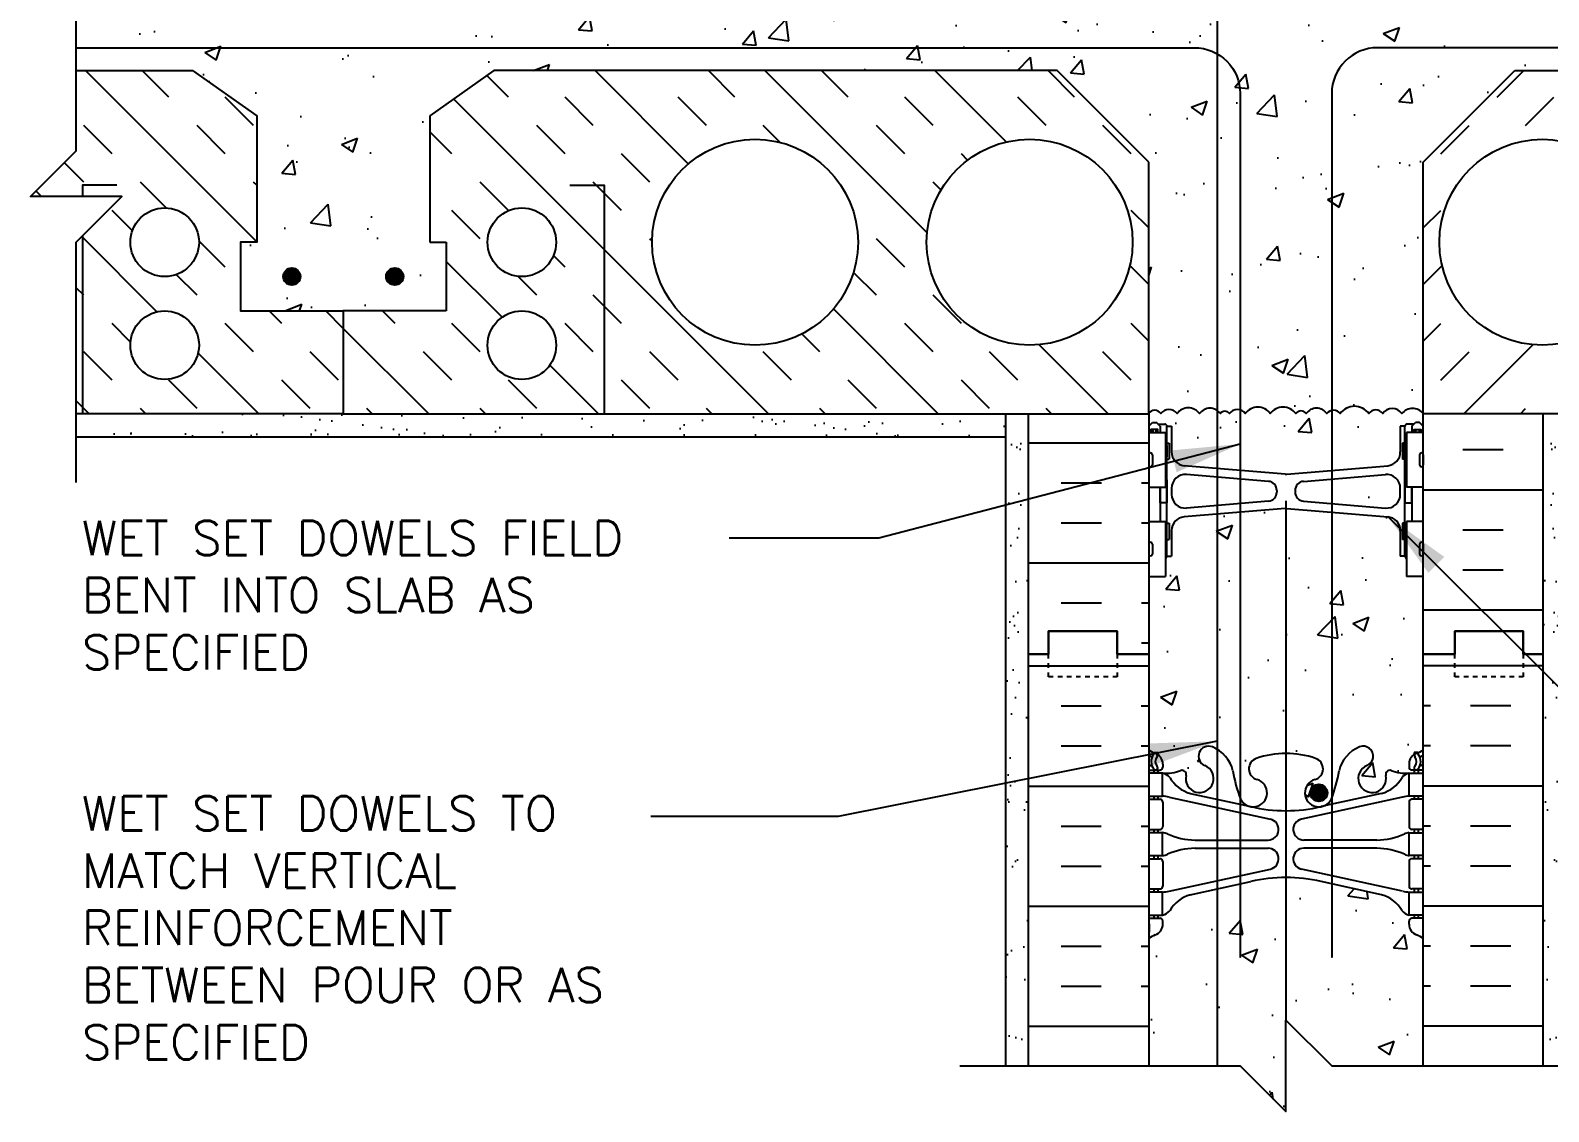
# Model space of a CAD drawing. Header units: inches. Extents: x 170.7 to 225.6, y 15.3 to 76.1.
# Drawn here: x 170.7 to 203.89, y 38.08 to 61.71 of the extents above; entities that cross this region are included whole.
import ezdxf

# ---------------------------------------------------------------- set-up
doc = ezdxf.new("R2010")
doc.units = ezdxf.units.IN
doc.header["$MEASUREMENT"] = 0
doc.linetypes.add('DASHED2', pattern=[0.375, 0.25, -0.125])
for name, color, linetype in [('HATCH', 12, 'Continuous'), ('line25', 2, 'Continuous'), ('LINE3', 3, 'Continuous'), ('LINE50', 5, 'Continuous'), ('LINE9', 9, 'Continuous'), ('TEXT', 4, 'Continuous'), ('Web_Edge', 9, 'Continuous')]:
    doc.layers.add(name, color=color, linetype=linetype)
doc.styles.add('DIM', font='romans.shx', dxfattribs={"width": 0.7})
doc.styles.add('ROMANS', font='romans.shx', dxfattribs={"height": 0.75})
doc.styles.get("Standard").update_dxf_attribs({"font": 'romans.shx', "height": 0.75})
doc.linetypes.add('STEEL', pattern='A,0.5,-0.2,["X",Standard,S=0.1,R=0,X=-0.1,Y=-0.05],-0.1', length=0.8)
doc.dimstyles.new('ext_8', dxfattribs={"dimscale": 8, "dimtxt": 0.09375, "dimasz": 0.09375, "dimexe": 0.09375, "dimexo": 0.0625, "dimgap": 0.0625, "dimtad": 1, "dimdec": 1, "dimzin": 3, "dimdsep": 46, "dimlunit": 4, "dimtxsty": 'DIM', "dimcen": 0.09, "dimdle": 0.09375, "dimclrt": 4, "dimadec": 0, "dimazin": 0, "dimtfac": 1, "dimtdec": 1, "dimtmove": 2, "dimatfit": 3, "dimfxl": 1, "dimfrac": 2, "dimtolj": 1, "dimtzin": 0, "dimarcsym": 0})

msp = doc.modelspace()

# ---------------------------------------------------------------- hatches: boundary and pattern name
at = {"layer": 'HATCH'}
h = msp.add_hatch(dxfattribs=at)
h.set_pattern_fill('AR-CONC', color=256, scale=0.5)
h.paths.add_polyline_path([(201.146, 75.083), (199.146, 75.083), (198.146, 76.083), (198.146, 74.083), (197.146, 75.083), (195.146, 75.083), (195.146, 72.302, 0.082415), (195.29, 72.223, -0.317837), (195.456, 71.987), (195.456, 71.919, -0.414214), (195.394, 71.857), (195.346, 71.857), (195.346, 71.787), (195.451, 71.787, -0.188973), (195.607, 71.692, 0.196323), (196.056, 71.346), (197.378, 71.055, 0.057795), (198.146, 70.966, 0.057795), (198.914, 71.055), (200.236, 71.346, 0.196323), (200.685, 71.692, -0.188973), (200.841, 71.787), (200.946, 71.787), (200.946, 71.857), (200.899, 71.857, -0.414214), (200.836, 71.919), (200.836, 71.987, -0.317837), (201.003, 72.223, 0.082415), (201.146, 72.302)])
h.paths.add_polyline_path([(201.146, 68.172, 0.064398), (201.036, 68.238), (200.946, 68.238), (200.946, 68.28, -0.249069), (200.836, 68.487), (200.836, 68.554, -0.414214), (200.899, 68.617), (200.946, 68.617), (200.946, 68.687), (200.841, 68.687, 0.10046), (200.448, 68.63, -0.601435), (200.328, 68.735, 2.182095), (199.918, 68.522, -1), (199.755, 68.113, -0.24438), (199.306, 68.634, 0.053157), (199.14, 69.248, 1.553132), (198.782, 68.824, -0.735593), (198.795, 68.366, -0.082755), (198.146, 68.258, -0.082755), (197.498, 68.366, -0.735593), (197.511, 68.824, 1.553132), (197.152, 69.248, 0.053157), (196.986, 68.634, -0.24438), (196.538, 68.113, -1), (196.375, 68.522, 2.182095), (195.965, 68.735, -0.601435), (195.845, 68.63, 0.10046), (195.451, 68.687), (195.346, 68.687), (195.346, 68.617), (195.394, 68.617, -0.414214), (195.456, 68.554), (195.456, 68.487, -0.249069), (195.346, 68.28), (195.346, 68.238), (195.256, 68.238, 0.064398), (195.146, 68.172), (195.146, 66.083), (195.146, 65.751), (195.226, 65.831), (195.316, 65.831), (195.346, 65.801), (195.496, 65.801, -0.414214), (195.546, 65.751), (195.646, 65.751), (195.646, 65.19, 0.390098), (195.921, 64.891), (198.13, 64.707, 0.04154), (198.163, 64.707), (200.371, 64.891, 0.390098), (200.646, 65.19), (200.646, 65.751), (200.746, 65.751, -0.414214), (200.796, 65.801), (200.946, 65.801), (200.976, 65.831), (201.066, 65.831), (201.146, 65.751), (201.146, 66.083)])
h.paths.add_polyline_path([(200.371, 63.771), (198.163, 63.954, 0.04154), (198.13, 63.954), (195.921, 63.771, 0.390098), (195.646, 63.472), (195.646, 62.918, -0.174031), (195.766, 62.833, -0.520567), (196.257, 62.833, -0.520567), (196.712, 62.833, -0.520567), (196.913, 62.833, -0.520567), (197.258, 62.833, -0.520567), (197.804, 62.833, -0.520567), (198.36, 62.833, -0.520567), (198.587, 62.833, -0.520567), (199.042, 62.833, -0.520567), (199.333, 62.833, -0.520567), (199.955, 62.833, -0.520567), (200.261, 62.833, -0.520567), (200.68, 62.833, -0.077645), (200.746, 62.896), (200.746, 62.911), (200.646, 62.911), (200.646, 63.472, 0.390098)])
h.paths.add_polyline_path([(200.321, 64.697), (198.53, 64.548, 0.390098), (198.346, 64.348), (198.346, 64.313, 0.390098), (198.53, 64.114), (200.321, 63.965, 0.438748), (200.646, 64.264), (200.646, 64.398, 0.438748)])
h.paths.add_polyline_path([(197.946, 64.348, 0.390098), (197.763, 64.548), (195.971, 64.697, 0.438748), (195.646, 64.398), (195.646, 64.264, 0.438748), (195.971, 63.965), (197.763, 64.114, 0.390098), (197.946, 64.313)])
h.paths.add_polyline_path([(201.146, 58.833), (203.146, 60.833), (215.456, 60.833), (216.86, 59.843), (216.86, 57.083), (216.5, 57.083), (216.5, 55.583), (218.75, 55.583), (221, 55.583), (221, 57.083), (220.632, 57.083), (220.64, 57.091), (220.64, 59.843), (222.044, 60.833), (224.589, 60.833), (224.589, 62.833), (201.146, 62.833, 0.48966), (200.68, 62.833, 0.520567), (200.261, 62.833, 0.520567), (199.955, 62.833, 0.520567), (199.333, 62.833, 0.520567), (199.042, 62.833, 0.520567), (198.587, 62.833, 0.520567), (198.36, 62.833, 0.520567), (197.804, 62.833, 0.520567), (197.258, 62.833, 0.520567), (196.913, 62.833, 0.520567), (196.712, 62.833, 0.520567), (196.257, 62.833, 0.520567), (195.766, 62.833, 0.520567), (195.411, 62.833, 0.540212), (195.146, 62.836), (195.146, 62.833), (171.704, 62.833), (171.704, 60.833), (174.249, 60.833), (175.653, 59.843), (175.653, 57.083), (175.293, 57.083), (175.293, 55.583), (177.543, 55.583), (179.793, 55.583), (179.793, 57.083), (179.433, 57.083), (179.433, 59.843), (180.837, 60.833), (193.146, 60.833), (195.146, 58.833), (195.146, 53.34, -0.540212), (195.411, 53.337, -0.520567), (195.766, 53.337, -0.520567), (196.257, 53.337, -0.520567), (196.712, 53.337, -0.520567), (196.913, 53.337, -0.520567), (197.258, 53.337, -0.520567), (197.804, 53.337, -0.520567), (198.36, 53.337, -0.520567), (198.587, 53.337, -0.520567), (199.042, 53.337, -0.520567), (199.333, 53.337, -0.520567), (199.955, 53.337, -0.520567), (200.261, 53.337, -0.520567), (200.68, 53.337, -0.48966), (201.146, 53.337)])
h.paths.add_polyline_path([(200.646, 53.06), (200.746, 53.06, -0.414214), (200.796, 53.11), (200.946, 53.11), (200.976, 53.14), (201.066, 53.14), (201.146, 53.06), (201.146, 53.337, 0.48966), (200.68, 53.337, 0.520567), (200.261, 53.337, 0.520567), (199.955, 53.337, 0.520567), (199.333, 53.337, 0.520567), (199.042, 53.337, 0.520567), (198.587, 53.337, 0.520567), (198.36, 53.337, 0.520567), (197.804, 53.337, 0.520567), (197.258, 53.337, 0.520567), (196.913, 53.337, 0.520567), (196.712, 53.337, 0.520567), (196.257, 53.337, 0.520567), (195.766, 53.337, 0.520567), (195.411, 53.337, 0.540212), (195.146, 53.34), (195.146, 53.333), (195.146, 53.06), (195.226, 53.14), (195.316, 53.14), (195.346, 53.11), (195.496, 53.11, -0.414214), (195.546, 53.06), (195.646, 53.06), (195.646, 52.499, 0.390098), (195.921, 52.2), (198.13, 52.016, 0.04154), (198.163, 52.016), (200.371, 52.2, 0.390098), (200.646, 52.499)])
h.paths.add_polyline_path([(200.646, 51.707, 0.438748), (200.321, 52.006), (198.53, 51.857, 0.390098), (198.346, 51.658), (198.346, 51.622, 0.390098), (198.53, 51.423), (200.321, 51.274, 0.438748), (200.646, 51.573)])
h.paths.add_polyline_path([(197.763, 51.857), (195.971, 52.006, 0.438748), (195.646, 51.707), (195.646, 51.573, 0.438748), (195.971, 51.274), (197.763, 51.423, 0.390098), (197.946, 51.622), (197.946, 51.658, 0.390098)])
h.paths.add_polyline_path([(200.781, 50.172, -0.327813), (200.746, 50.22), (200.646, 50.22), (200.646, 50.781, 0.390098), (200.371, 51.08), (198.163, 51.264, 0.04154), (198.13, 51.264), (195.921, 51.08, 0.390098), (195.646, 50.781), (195.646, 50.22), (195.546, 50.22, -0.327813), (195.511, 50.172), (195.511, 49.778), (195.146, 49.778), (195.146, 48.083), (195.146, 45.994, 0.064398), (195.256, 45.928), (195.346, 45.928), (195.346, 45.886, -0.249069), (195.456, 45.679), (195.456, 45.612, -0.414214), (195.394, 45.549), (195.346, 45.549), (195.346, 45.479), (195.451, 45.479, 0.10046), (195.845, 45.536, -0.601435), (195.965, 45.432, 2.182095), (196.375, 45.644, -1), (196.538, 46.053, -0.24438), (196.986, 45.532, 0.053157), (197.152, 44.918, 0.223253), (197.353, 44.753), (197.372, 44.749, 0.955472), (197.511, 45.342, -0.735593), (197.498, 45.8, -0.082755), (198.146, 45.909, -0.082755), (198.795, 45.8, -0.735593), (198.782, 45.342, 0.955472), (198.92, 44.749), (198.94, 44.753, 0.223253), (199.14, 44.918, 0.053157), (199.306, 45.532, -0.24438), (199.755, 46.053, -1), (199.918, 45.644, 2.182095), (200.328, 45.432, -0.601435), (200.448, 45.536, 0.10046), (200.841, 45.479), (200.946, 45.479), (200.946, 45.549), (200.899, 45.549, -0.414214), (200.836, 45.612), (200.836, 45.679, -0.249069), (200.946, 45.886), (200.946, 45.928), (201.036, 45.928, 0.064398), (201.146, 45.994), (201.146, 48.083), (201.146, 49.778), (200.781, 49.778)])
h.paths.add_polyline_path([(200.836, 44.847, -0.414214), (200.899, 44.909), (200.946, 44.909), (200.946, 44.979), (200.841, 44.979, 0.036537), (200.697, 44.955), (198.486, 44.474, 0.897292), (198.535, 44.019), (200.132, 44.019, 0.097844), (200.738, 44.151, -0.124673), (200.841, 44.179), (200.946, 44.179), (200.946, 44.249), (200.899, 44.249, -0.414214), (200.836, 44.312)])
h = msp.add_hatch(dxfattribs=at)
h.set_pattern_fill('INSUL', color=256, scale=7, style=0)
h.set_pattern_definition([(0, (-2731.0153, -348.9264), (0, 2.625), []), (0, (-2731.0153, -348.0514), (0, 2.625), [0.875, -0.875]), (0, (-2731.0153, -347.1764), (0, 2.625), [0.875, -0.875])])
h.paths.add_polyline_path([(195.146, 53.333), (192.521, 53.333), (192.521, 48.083), (192.959, 48.083), (192.959, 48.583), (194.459, 48.583), (194.459, 48.083), (195.146, 48.083)])
h.paths.add_polyline_path([(192.521, 62.833), (195.146, 62.833), (195.146, 66.083), (194.459, 66.083), (194.459, 66.583), (192.959, 66.583), (192.959, 66.083), (192.521, 66.083)])
h = msp.add_hatch(dxfattribs=at)
h.set_pattern_fill('INSUL', color=256, scale=7, style=0)
h.set_pattern_definition([(0, (6.0136, -79.5767), (0, 2.625), []), (0, (6.0136, -78.7017), (0, 2.625), [0.875, -0.875]), (0, (6.0136, -77.8267), (0, 2.625), [0.875, -0.875])])
h.paths.add_polyline_path([(203.771, 66.083), (203.334, 66.083), (203.334, 66.583), (201.834, 66.583), (201.834, 66.083), (201.146, 66.083), (201.146, 62.833), (203.771, 62.833)])
h.paths.add_polyline_path([(203.771, 53.333), (201.146, 53.333), (201.146, 48.083), (201.834, 48.083), (201.834, 48.583), (203.334, 48.583), (203.334, 48.083), (203.771, 48.083)])
h = msp.add_hatch(dxfattribs=at)
h.set_pattern_fill('AR-SAND', color=256, scale=0.5, style=0)
h.set_pattern_definition([(142.5, (395.08244, -20.8052), (0.0314967, 0.963412), [0, -0.76, 0, -0.85, 0, -0.8125]), (172.5, (395.0824, -20.8052), (-0.8848884, 1.411073), [0, -0.41, 0, -0.685, 0, -0.2625]), (212.5, (395.6974, -20.8052), (-1.557071, 0.0028295), [0, -0.25, 0, -0.9, 0, -1.175]), (222.5, (395.6974, -20.8052), (-1.503063, 0.438838), [0, -0.125, 0, -0.59, 0, -0.675])])
h.paths.add_polyline_path([(177.543, 53.333), (171.704, 53.333), (171.704, 52.833), (192.021, 52.833), (192.021, 53.333)])
h = msp.add_hatch(dxfattribs=at)
h.set_pattern_fill('AR-SAND', color=256, scale=0.5, style=0)
h.set_pattern_definition([(142.5, (390.27906, -79.57674), (0.0314967, 0.963412), [0, -0.76, 0, -0.85, 0, -0.8125]), (172.5, (390.279, -79.5767), (-0.8848884, 1.411073), [0, -0.41, 0, -0.685, 0, -0.2625]), (212.5, (390.89406, -79.5767), (-1.557071, 0.0028295), [0, -0.25, 0, -0.9, 0, -1.175]), (222.5, (390.894, -79.5767), (-1.503063, 0.438838), [0, -0.125, 0, -0.59, 0, -0.675])])
h.paths.add_polyline_path([(192.021, 53.333), (192.521, 53.333), (192.521, 48.083), (192.521, 39.083), (192.021, 39.083)])
h = msp.add_hatch(dxfattribs=at)
h.set_pattern_fill('AR-SAND', color=256, scale=0.5, style=0)
h.set_pattern_definition([(37.5, (6.0136, -79.57674), (-0.0314967, 0.963412), [0, -0.76, 0, -0.85, 0, -0.8125]), (7.5, (6.0136, -79.5767), (0.8848884, 1.411073), [0, -0.41, 0, -0.685, 0, -0.2625]), (327.5, (5.3986, -79.5767), (1.557071, 0.0028295), [0, -0.25, 0, -0.9, 0, -1.175]), (317.5, (5.3986, -79.5767), (1.503063, 0.438838), [0, -0.125, 0, -0.59, 0, -0.675])])
h.paths.add_polyline_path([(204.271, 53.333), (203.771, 53.333), (203.771, 48.083), (203.771, 39.083), (204.271, 39.083)])
h = msp.add_hatch(dxfattribs=at)
h.set_pattern_fill('AR-CONC', color=256, scale=0.5)
h.paths.add_polyline_path([(201.146, 41.864, 0.082415), (201.003, 41.944, -0.317837), (200.836, 42.179), (200.836, 42.247, -0.414214), (200.899, 42.309), (200.946, 42.309), (200.946, 42.379), (200.841, 42.379, -0.188973), (200.685, 42.474, 0.196323), (200.236, 42.82), (198.914, 43.111, 0.057795), (198.146, 43.2, 0.057795), (197.378, 43.111), (196.056, 42.82, 0.196323), (195.607, 42.474, -0.188973), (195.451, 42.379), (195.346, 42.379), (195.346, 42.309), (195.394, 42.309, -0.414214), (195.456, 42.247), (195.456, 42.179, -0.317837), (195.29, 41.944, 0.082415), (195.146, 41.864), (195.146, 39.083), (197.146, 39.083), (198.146, 38.083), (198.146, 40.083), (199.146, 39.083), (201.146, 39.083)])
at = {"layer": 'LINE3'}
for points in [[(176.606, 56.333, 1), (176.231, 56.333, 1)], [(178.856, 56.333, 1), (178.481, 56.333, 1)], [(199.052, 45.049, 1), (198.677, 45.049, 1)]]:
    msp.add_hatch(color=256, dxfattribs=at).paths.add_polyline_path(points)

# ---------------------------------------------------------------- linework, layer by layer
at = {"layer": 'HATCH'}
for p, q in [((175.653, 57.091), (171.911, 60.833)), ((173.728, 60.254), (173.148, 60.833)), ((185.084, 58.796), (183.048, 60.833)), ((186.102, 60.254), (185.523, 60.833)), ((190.303, 57.29), (186.76, 60.833)), ((188.577, 60.254), (187.997, 60.833)), ((192.031, 59.274), (190.472, 60.833)), ((193.527, 60.254), (192.947, 60.833)), ((202.766, 60.254), (203.345, 60.833)), ((181.152, 60.254), (180.682, 60.724)), ((175.584, 59.635), (174.965, 60.254)), ((186.835, 53.333), (179.956, 60.212)), ((183.008, 59.635), (182.39, 60.254)), ((185.483, 59.635), (184.865, 60.254)), ((190.433, 59.635), (189.814, 60.254)), ((192.908, 59.635), (192.289, 60.254)), ((203.385, 59.635), (204.003, 60.254)), ((172.49, 59.016), (171.871, 59.635)), ((174.965, 59.016), (174.346, 59.635)), ((179.915, 59.016), (179.433, 59.498)), ((182.39, 59.016), (181.771, 59.635)), ((187.09, 59.266), (186.721, 59.635)), ((189.814, 59.016), (189.196, 59.635)), ((194.764, 59.016), (194.145, 59.635)), ((201.529, 59.016), (202.147, 59.635)), ((171.871, 58.397), (171.445, 58.824)), ((184.246, 58.397), (183.627, 59.016)), ((191.188, 58.88), (191.052, 59.016)), ((170.948, 58.083), (170.826, 58.205)), ((173.674, 57.832), (173.109, 58.397)), ((175.653, 58.328), (175.584, 58.397)), ((181.152, 57.779), (180.534, 58.397)), ((183.627, 57.779), (183.008, 58.397)), ((190.605, 58.226), (190.433, 58.397)), ((172.934, 57.335), (172.49, 57.779)), ((180.534, 57.16), (179.915, 57.779)), ((195.146, 57.396), (194.764, 57.779)), ((201.146, 57.396), (201.529, 57.779)), ((173.468, 55.563), (171.826, 57.205)), ((174.965, 56.541), (174.389, 57.117)), ((184.293, 57.113), (184.246, 57.16)), ((189.814, 56.541), (189.196, 57.16)), ((182.39, 56.541), (182.138, 56.793)), ((178.8, 56.472), (178.8, 56.472)), ((181.012, 55.445), (179.793, 56.663)), ((189.196, 55.923), (188.694, 56.424)), ((195.146, 56.159), (194.734, 56.571)), ((201.146, 56.159), (201.559, 56.571)), ((171.871, 55.923), (171.704, 56.09)), ((174.346, 55.923), (173.892, 56.377)), ((181.771, 55.923), (181.355, 56.339)), ((183.627, 55.304), (183.008, 55.923)), ((191.052, 55.304), (190.433, 55.923)), ((176.202, 55.304), (175.923, 55.583)), ((177.543, 55.201), (177.161, 55.583)), ((178.677, 55.304), (178.398, 55.583)), ((190.548, 53.333), (188.256, 55.625)), ((172.893, 54.901), (172.49, 55.304)), ((175.584, 54.685), (174.965, 55.304)), ((179.411, 53.333), (177.543, 55.201)), ((180.534, 54.685), (179.915, 55.304)), ((183.008, 54.685), (182.39, 55.304)), ((190.433, 54.685), (189.814, 55.304)), ((195.146, 54.922), (194.764, 55.304)), ((201.146, 54.922), (201.529, 55.304)), ((187.958, 54.685), (187.565, 55.078)), ((194.26, 53.333), (192.75, 54.843)), ((202.033, 53.333), (203.542, 54.843)), ((172.49, 54.066), (171.871, 54.685)), ((175.698, 53.333), (174.37, 54.661)), ((177.44, 54.066), (176.821, 54.685)), ((179.915, 54.066), (179.296, 54.685)), ((184.865, 54.066), (184.246, 54.685)), ((187.339, 54.066), (186.721, 54.685)), ((192.289, 54.066), (191.67, 54.685)), ((194.764, 54.066), (194.145, 54.685)), ((201.529, 54.066), (202.147, 54.685)), ((183.123, 53.333), (182.057, 54.399)), ((174.346, 53.448), (173.728, 54.066)), ((176.821, 53.448), (176.202, 54.066)), ((181.771, 53.448), (181.152, 54.066)), ((184.246, 53.448), (183.627, 54.066)), ((189.196, 53.448), (188.577, 54.066)), ((191.67, 53.448), (191.052, 54.066)), ((171.986, 53.333), (171.704, 53.615)), ((173.224, 53.333), (173.109, 53.448)), ((178.173, 53.333), (178.059, 53.448)), ((180.648, 53.333), (180.534, 53.448)), ((185.598, 53.333), (185.483, 53.448)), ((188.073, 53.333), (187.958, 53.448)), ((193.023, 53.333), (192.908, 53.448)), ((203.27, 53.333), (203.385, 53.448)), ((192.521, 47.824), (195.146, 47.824)), ((203.771, 47.824), (201.146, 47.824)), ((193.235, 46.949), (194.11, 46.949)), ((194.985, 46.949), (195.146, 46.949)), ((201.308, 46.949), (201.146, 46.949)), ((203.058, 46.949), (202.183, 46.949)), ((193.235, 46.074), (194.11, 46.074)), ((194.985, 46.074), (195.146, 46.074)), ((201.308, 46.074), (201.146, 46.074)), ((203.058, 46.074), (202.183, 46.074)), ((192.521, 45.199), (195.146, 45.199)), ((203.771, 45.199), (201.146, 45.199)), ((193.235, 44.324), (194.11, 44.324)), ((194.985, 44.324), (195.146, 44.324)), ((201.308, 44.324), (201.146, 44.324)), ((203.058, 44.324), (202.183, 44.324)), ((193.235, 43.449), (194.11, 43.449)), ((194.985, 43.449), (195.146, 43.449)), ((201.308, 43.449), (201.146, 43.449)), ((203.058, 43.449), (202.183, 43.449)), ((192.521, 42.574), (195.146, 42.574)), ((203.771, 42.574), (201.146, 42.574)), ((193.235, 41.699), (194.11, 41.699)), ((194.985, 41.699), (195.146, 41.699)), ((201.308, 41.699), (201.146, 41.699)), ((203.058, 41.699), (202.183, 41.699)), ((193.235, 40.824), (194.11, 40.824)), ((194.985, 40.824), (195.146, 40.824)), ((201.308, 40.824), (201.146, 40.824)), ((203.058, 40.824), (202.183, 40.824)), ((192.521, 39.949), (195.146, 39.949)), ((203.771, 39.949), (201.146, 39.949))]:
    msp.add_line(p, q, dxfattribs=at)
msp.add_lwpolyline([(201.146, 53.337, 0.48966), (200.68, 53.337, 0.520567), (200.261, 53.337, 0.520567), (199.955, 53.337, 0.520567), (199.333, 53.337, 0.520567), (199.042, 53.337, 0.520567), (198.587, 53.337, 0.520567), (198.36, 53.337, 0.520567), (197.804, 53.337, 0.520567), (197.258, 53.337, 0.520567), (196.913, 53.337, 0.520567), (196.712, 53.337, 0.520567), (196.257, 53.337, 0.520567), (195.766, 53.337, 0.520567), (195.411, 53.337, 0.540212), (195.146, 53.34)], format="xyb", dxfattribs=at)
at = {"layer": 'line25'}
for p, q in [((180.837, 60.833), (179.433, 59.843)), ((193.146, 60.833), (180.837, 60.833)), ((195.146, 58.833), (193.146, 60.833)), ((201.146, 58.833), (203.146, 60.833)), ((203.146, 60.833), (215.456, 60.833)), ((179.433, 59.843), (179.433, 57.083)), ((195.146, 53.333), (195.146, 58.833)), ((201.146, 48.083), (201.146, 58.833)), ((179.433, 57.083), (179.793, 57.083)), ((179.793, 57.083), (179.793, 55.583)), ((179.793, 55.583), (177.543, 55.583)), ((177.543, 55.583), (177.543, 53.333)), ((177.543, 53.333), (195.146, 53.333)), ((195.146, 53.333), (195.146, 48.083)), ((218.75, 53.333), (201.146, 53.333)), ((195.146, 52.928), (195.511, 52.928)), ((195.511, 52.928), (195.511, 51.728)), ((200.781, 52.928), (200.781, 51.728)), ((201.146, 52.928), (200.781, 52.928)), ((195.146, 51.728), (195.511, 51.728)), ((201.146, 51.728), (200.781, 51.728)), ((195.146, 50.978), (195.511, 50.978)), ((195.511, 50.978), (195.511, 49.778)), ((201.146, 50.978), (200.781, 50.978)), ((200.781, 50.978), (200.781, 49.778)), ((195.146, 49.778), (195.511, 49.778)), ((201.146, 49.778), (200.781, 49.778)), ((195.146, 48.083), (195.146, 39.083)), ((201.146, 39.083), (201.146, 48.083))]:
    msp.add_line(p, q, dxfattribs=at)
msp.add_lwpolyline([(171.704, 60.833), (174.249, 60.833), (175.653, 59.843), (175.653, 57.083), (175.293, 57.083), (175.293, 55.583), (177.543, 55.583), (177.543, 53.333), (171.704, 53.333)], dxfattribs=at)
at = {"layer": 'LINE3'}
for p, q in [((196.646, 75.083), (196.646, 39.083)), ((198.146, 51.43), (198.146, 40.083))]:
    msp.add_line(p, q, dxfattribs=at)
at = {"layer": 'LINE3', "linetype": 'STEEL'}
msp.add_line((171.704, 61.333), (191.646, 61.333), dxfattribs=at)
at = {"layer": 'LINE3'}
for points in [[(191.646, 61.333), (196.146, 61.333, -0.414214), (197.146, 60.333), (197.146, 41.459), (197.146, 41.459)], [(204.646, 61.333), (200.146, 61.333, 0.414214), (199.146, 60.333), (199.146, 41.459), (199.146, 41.459)]]:
    msp.add_lwpolyline(points, format="xyb", dxfattribs=at)
for centre in [(176.418, 56.333), (178.668, 56.333), (198.865, 45.049)]:
    msp.add_circle(centre, 0.188, dxfattribs=at)
at = {"layer": 'LINE50'}
for p, q in [((192.521, 48.083), (192.521, 53.333)), ((203.771, 48.083), (203.771, 53.333)), ((192.521, 39.083), (192.521, 48.083)), ((203.771, 39.083), (203.771, 48.083))]:
    msp.add_line(p, q, dxfattribs=at)
for points in [[(195.146, 48.083), (194.459, 48.083), (194.459, 48.583), (192.959, 48.583), (192.959, 48.083), (192.521, 48.083)], [(192.521, 48.083), (192.959, 48.083), (192.959, 48.583), (194.459, 48.583), (194.459, 48.083), (195.146, 48.083)], [(201.146, 48.083), (201.834, 48.083), (201.834, 48.583), (203.334, 48.583), (203.334, 48.083), (203.771, 48.083)], [(203.771, 48.083), (203.334, 48.083), (203.334, 48.583), (201.834, 48.583), (201.834, 48.083), (201.146, 48.083)]]:
    msp.add_lwpolyline(points, dxfattribs=at)
at = {"layer": 'LINE9'}
for p, q in [((192.021, 39.083), (192.021, 53.333)), ((195.146, 53.06), (195.226, 53.14)), ((195.226, 53.14), (195.316, 53.14)), ((195.396, 53.06), (195.316, 53.14)), ((195.346, 53.11), (195.496, 53.11)), ((195.396, 53.11), (195.496, 53.11)), ((200.896, 53.11), (200.796, 53.11)), ((200.946, 53.11), (200.796, 53.11)), ((200.896, 53.06), (200.976, 53.14)), ((201.066, 53.14), (200.976, 53.14)), ((201.146, 53.06), (201.066, 53.14)), ((171.704, 52.833), (192.021, 52.833)), ((195.396, 53.06), (195.396, 52.928)), ((195.546, 53.06), (195.646, 53.06)), ((195.546, 50.22), (195.546, 53.06)), ((195.546, 53.04), (195.546, 53.04)), ((195.646, 53.06), (195.646, 52.499)), ((200.646, 53.06), (200.646, 52.499)), ((200.746, 53.06), (200.646, 53.06)), ((200.746, 50.22), (200.746, 53.06)), ((200.746, 53.04), (200.746, 53.04)), ((200.896, 53.06), (200.896, 52.928)), ((195.146, 52.438), (195.146, 52.218)), ((195.186, 52.478), (195.186, 52.478)), ((195.226, 52.438), (195.226, 52.218)), ((195.546, 52.69), (195.596, 52.69)), ((195.596, 52.69), (195.596, 52.34)), ((200.746, 52.69), (200.696, 52.69)), ((200.696, 52.69), (200.696, 52.34)), ((201.066, 52.438), (201.066, 52.218)), ((201.106, 52.478), (201.106, 52.478)), ((201.146, 52.438), (201.146, 52.218)), ((195.146, 52.383), (195.146, 52.383)), ((195.146, 52.273), (195.146, 52.273)), ((195.186, 52.178), (195.186, 52.178)), ((195.546, 52.34), (195.596, 52.34)), ((198.13, 52.016), (195.921, 52.2)), ((198.163, 52.016), (200.371, 52.2)), ((200.746, 52.34), (200.696, 52.34)), ((201.066, 52.383), (201.066, 52.383)), ((201.066, 52.273), (201.066, 52.273)), ((201.106, 52.178), (201.106, 52.178)), ((197.763, 51.857), (195.971, 52.006)), ((198.53, 51.857), (200.321, 52.006)), ((195.396, 51.728), (195.396, 50.978)), ((195.646, 51.707), (195.646, 51.573)), ((197.946, 51.658), (197.946, 51.622)), ((198.346, 51.658), (198.346, 51.622)), ((200.646, 51.573), (200.646, 51.707)), ((200.896, 51.728), (200.896, 50.978)), ((198.13, 51.264), (195.921, 51.08)), ((197.763, 51.423), (195.971, 51.274)), ((198.163, 51.264), (200.371, 51.08)), ((198.53, 51.423), (200.321, 51.274)), ((195.546, 50.94), (195.596, 50.94)), ((195.596, 50.94), (195.596, 50.59)), ((195.646, 50.781), (195.646, 50.22)), ((200.646, 50.781), (200.646, 50.22)), ((200.696, 50.94), (200.696, 50.59)), ((200.746, 50.94), (200.696, 50.94)), ((195.146, 50.488), (195.146, 50.268)), ((195.186, 50.528), (195.186, 50.528)), ((195.226, 50.488), (195.226, 50.268)), ((195.546, 50.59), (195.596, 50.59)), ((200.746, 50.59), (200.696, 50.59)), ((201.066, 50.488), (201.066, 50.268)), ((201.106, 50.528), (201.106, 50.528)), ((201.146, 50.488), (201.146, 50.268)), ((195.146, 50.433), (195.146, 50.433)), ((195.146, 50.323), (195.146, 50.323)), ((195.186, 50.228), (195.186, 50.228)), ((195.546, 50.22), (195.646, 50.22)), ((200.746, 50.22), (200.646, 50.22)), ((201.066, 50.433), (201.066, 50.433)), ((201.066, 50.323), (201.066, 50.323)), ((201.106, 50.228), (201.106, 50.228))]:
    msp.add_line(p, q, dxfattribs=at)
for points in [[(171.704, 51.833), (171.704, 57.083), (172.704, 58.083), (170.704, 58.083), (171.704, 59.083), (171.704, 63.833)], [(172.592, 58.333), (171.842, 58.333), (171.842, 58.083)], [(182.494, 58.333), (183.244, 58.333), (183.244, 53.333)], [(171.842, 57.221), (171.842, 53.333)], [(195.346, 52.928), (195.346, 52.99), (195.196, 52.99), (195.196, 52.928)], [(195.306, 52.928), (195.306, 52.99), (195.236, 52.99), (195.236, 52.928)], [(200.946, 52.928), (200.946, 52.99), (201.096, 52.99), (201.096, 52.928)], [(200.986, 52.928), (200.986, 52.99), (201.056, 52.99), (201.056, 52.928)], [(195.511, 52.64), (195.546, 52.64), (195.546, 52.39), (195.511, 52.39)], [(200.781, 52.64), (200.746, 52.64), (200.746, 52.39), (200.781, 52.39)], [(195.511, 51.89), (195.546, 51.89), (195.546, 51.39), (195.396, 51.39), (195.396, 51.728)], [(200.781, 51.89), (200.746, 51.89), (200.746, 51.39), (200.896, 51.39), (200.896, 51.728)], [(195.511, 50.64), (195.546, 50.64), (195.546, 50.89), (195.511, 50.89)], [(200.781, 50.64), (200.746, 50.64), (200.746, 50.89), (200.781, 50.89)], [(191.021, 39.083), (197.146, 39.083), (198.146, 38.083), (198.146, 40.083), (199.146, 39.083), (205.271, 39.083)]]:
    msp.add_lwpolyline(points, dxfattribs=at)
at = {"layer": 'LINE9', "linetype": 'DASHED2', "ltscale": 0.15}
for points in [[(194.459, 48.083), (194.459, 48.083), (194.459, 47.583), (192.959, 47.583), (192.959, 48.083), (192.959, 48.083)], [(203.334, 48.083), (203.334, 48.083), (203.334, 47.583), (201.834, 47.583), (201.834, 48.083), (201.834, 48.083)]]:
    msp.add_lwpolyline(points, dxfattribs=at)
at = {"layer": 'LINE9'}
for centre, radius in [((186.543, 57.083), 2.25), ((192.543, 57.083), 2.25), ((203.75, 57.083), 2.25), ((173.64, 57.083), 0.75), ((181.446, 57.083), 0.75), ((173.64, 54.833), 0.75), ((181.446, 54.833), 0.75)]:
    msp.add_circle(centre, radius, dxfattribs=at)
for centre, radius, start, end in [((195.496, 53.06), 0.05, 0, 90), ((200.796, 53.06), 0.05, 90, 180), ((195.186, 52.438), 0.04, 90, 180), ((195.186, 52.438), 0.04, 0, 90), ((195.946, 52.499), 0.3, 180, 265.2426), ((200.346, 52.499), 0.3, 274.7574, 0), ((201.106, 52.438), 0.04, 90, 180), ((201.106, 52.438), 0.04, 0, 90), ((195.186, 52.218), 0.04, 180, 270), ((195.186, 52.218), 0.04, 270, 0), ((201.106, 52.218), 0.04, 180, 270), ((201.106, 52.218), 0.04, 270, 0), ((195.946, 51.707), 0.3, 85.2426, 180), ((197.746, 51.658), 0.2, 0, 85.2426), ((198.146, 52.216), 0.2, 265.2426, 274.7574), ((198.546, 51.658), 0.2, 94.7574, 180), ((200.346, 51.707), 0.3, 0, 94.7574), ((195.946, 51.573), 0.3, 180, 274.7574), ((197.746, 51.622), 0.2, 274.7574, 0), ((198.546, 51.622), 0.2, 180, 265.2426), ((200.346, 51.573), 0.3, 265.2426, 0), ((198.146, 51.064), 0.2, 85.2426, 94.7574), ((195.946, 50.781), 0.3, 94.7574, 180), ((200.346, 50.781), 0.3, 0, 85.2426), ((195.186, 50.488), 0.04, 90, 180), ((195.186, 50.488), 0.04, 0, 90), ((201.106, 50.488), 0.04, 90, 180), ((201.106, 50.488), 0.04, 0, 90), ((195.186, 50.268), 0.04, 180, 270), ((195.186, 50.268), 0.04, 270, 0), ((195.496, 50.22), 0.05, 287.4007, 0), ((200.796, 50.22), 0.05, 180, 252.5993), ((201.106, 50.268), 0.04, 180, 270), ((201.106, 50.268), 0.04, 270, 0)]:
    msp.add_arc(centre, radius, start, end, dxfattribs=at)
at = {"layer": 'Web_Edge'}
for p, q in [((195.256, 45.928), (195.346, 45.928)), ((195.346, 45.928), (195.346, 45.886)), ((201.036, 45.928), (200.946, 45.928)), ((200.946, 45.928), (200.946, 45.886)), ((195.146, 45.649), (195.188, 45.649)), ((195.146, 45.549), (195.394, 45.549)), ((195.256, 45.549), (195.256, 45.479)), ((195.346, 45.549), (195.346, 45.479)), ((195.456, 45.679), (195.456, 45.612)), ((200.836, 45.679), (200.836, 45.612)), ((201.146, 45.549), (200.899, 45.549)), ((200.946, 45.549), (200.946, 45.479)), ((201.036, 45.549), (201.036, 45.479)), ((201.146, 45.649), (201.104, 45.649)), ((195.146, 44.909), (195.394, 44.909)), ((195.256, 44.979), (195.256, 44.909)), ((195.346, 44.979), (195.346, 44.909)), ((195.456, 44.847), (195.456, 44.312)), ((195.595, 44.955), (197.807, 44.474)), ((196.056, 45.038), (197.378, 44.748)), ((200.697, 44.955), (198.486, 44.474)), ((200.236, 45.038), (198.914, 44.748)), ((200.836, 44.847), (200.836, 44.312)), ((201.146, 44.909), (200.899, 44.909)), ((200.946, 44.979), (200.946, 44.909)), ((201.036, 44.979), (201.036, 44.909)), ((195.146, 44.249), (195.394, 44.249)), ((195.256, 44.249), (195.256, 44.179)), ((195.346, 44.249), (195.346, 44.179)), ((201.146, 44.249), (200.899, 44.249)), ((200.946, 44.249), (200.946, 44.179)), ((201.036, 44.249), (201.036, 44.179)), ((196.161, 44.019), (197.757, 44.019)), ((196.161, 43.839), (197.757, 43.839)), ((200.132, 44.019), (198.535, 44.019)), ((200.132, 43.839), (198.535, 43.839)), ((195.146, 43.609), (195.394, 43.609)), ((195.256, 43.679), (195.256, 43.609)), ((195.346, 43.679), (195.346, 43.609)), ((195.456, 43.547), (195.456, 43.012)), ((200.836, 43.547), (200.836, 43.012)), ((201.146, 43.609), (200.899, 43.609)), ((200.946, 43.679), (200.946, 43.609)), ((201.036, 43.679), (201.036, 43.609)), ((195.595, 42.903), (197.807, 43.385)), ((200.697, 42.903), (198.486, 43.385)), ((195.146, 42.949), (195.394, 42.949)), ((195.256, 42.949), (195.256, 42.879)), ((195.346, 42.949), (195.346, 42.879)), ((196.056, 42.82), (197.378, 43.111)), ((200.236, 42.82), (198.914, 43.111)), ((201.146, 42.949), (200.899, 42.949)), ((200.946, 42.949), (200.946, 42.879)), ((201.036, 42.949), (201.036, 42.879)), ((195.146, 42.309), (195.394, 42.309)), ((195.156, 42.189), (195.156, 42.003)), ((195.256, 42.379), (195.256, 42.309)), ((195.346, 42.379), (195.346, 42.309)), ((195.456, 42.179), (195.456, 42.247)), ((200.836, 42.179), (200.836, 42.247)), ((201.146, 42.309), (200.899, 42.309)), ((200.946, 42.379), (200.946, 42.309)), ((201.036, 42.379), (201.036, 42.309)), ((201.136, 42.189), (201.136, 42.003))]:
    msp.add_line(p, q, dxfattribs=at)
for points in [[(195.151, 44.979), (195.451, 44.979), (195.451, 45.479), (195.151, 45.479)], [(201.141, 44.979), (200.841, 44.979), (200.841, 45.479), (201.141, 45.479)], [(195.151, 43.679), (195.451, 43.679), (195.451, 44.179), (195.151, 44.179)], [(201.141, 43.679), (200.841, 43.679), (200.841, 44.179), (201.141, 44.179)], [(195.151, 42.379), (195.451, 42.379), (195.451, 42.879), (195.151, 42.879)], [(201.141, 42.379), (200.841, 42.379), (200.841, 42.879), (201.141, 42.879)]]:
    msp.add_lwpolyline(points, close=True, dxfattribs=at)
for centre, radius, start, end in [((195.456, 46.386), 0.5, 231.6833, 250.5288), ((195.456, 46.386), 0.6, 238.8907, 245.0748), ((195.45, 45.734), 0.25, 140.1145, 222.4609), ((195.195, 45.824), 0.02, 340.7916, 65.0748), ((195.292, 45.865), 0.045, 319.1879, 141.448), ((195.206, 45.679), 0.25, 0, 70.5288), ((195.45, 45.734), 0.16, 140.0001, 222.4609), ((196.456, 45.849), 0.22, 68.1963, 248.1963), ((196.261, 45.361), 0.745, 13.2652, 68.1963), ((197.576, 45.573), 0.24, 108.923, 254.2747), ((198.146, 43.909), 2, 90, 108.923), ((198.146, 43.909), 2, 71.077, 90), ((198.717, 45.573), 0.24, 285.7253, 71.077), ((200.031, 45.361), 0.745, 111.8037, 166.7348), ((199.836, 45.849), 0.22, 291.8037, 111.8037), ((201.086, 45.679), 0.25, 109.4712, 180), ((201, 45.865), 0.045, 38.552, 220.8121), ((200.843, 45.734), 0.16, 317.5391, 39.9999), ((200.836, 46.386), 0.5, 289.4712, 308.3167), ((200.843, 45.734), 0.25, 317.5391, 39.8855), ((201.098, 45.824), 0.02, 114.9252, 199.2084), ((200.836, 46.386), 0.6, 294.9252, 301.1093), ((195.188, 45.669), 0.02, 270, 14.1541), ((195.299, 45.595), 0.045, 222.4609, 42.4609), ((195.394, 45.612), 0.0625, 270, 0), ((195.507, 46.478), 1, 266.7879, 289.9067), ((195.408, 45.233), 0.25, 37.2777, 80.0823), ((195.877, 45.452), 0.09, 346.6795, 108.8651), ((196.261, 45.361), 0.305, 166.6795, 68.1963), ((199.949, 46.003), 3, 189.0273, 201.1984), ((196.343, 46.003), 3, 338.8016, 350.9727), ((200.031, 45.361), 0.305, 111.8037, 13.3205), ((200.416, 45.452), 0.09, 71.1349, 193.3205), ((200.785, 46.478), 1, 250.0933, 273.2121), ((200.884, 45.233), 0.25, 99.9177, 142.7223), ((200.899, 45.612), 0.0625, 180, 270), ((200.994, 45.595), 0.045, 137.5391, 317.5391), ((201.104, 45.669), 0.02, 165.8459, 270), ((196.256, 45.761), 0.75, 210.155, 254.5838), ((197.428, 45.049), 0.305, 205.3782, 74.2747), ((198.865, 45.049), 0.305, 105.7253, 334.6218), ((200.037, 45.761), 0.75, 285.4162, 329.845), ((195.394, 44.847), 0.0625, 0, 90), ((195.361, 43.983), 1, 76.4291, 84.7991), ((200.932, 43.983), 1, 95.2009, 103.5709), ((200.899, 44.847), 0.0625, 90, 180), ((198.146, 48.015), 3.356, 256.7692, 270), ((197.757, 44.249), 0.23, 270, 77.6055), ((198.146, 48.015), 3.356, 270, 283.2308), ((198.535, 44.249), 0.23, 102.3945, 270), ((195.394, 44.312), 0.0625, 270, 0), ((195.447, 43.961), 0.219, 60.4937, 88.92), ((196.191, 45.619), 1.6, 246.5673, 268.9203), ((200.101, 45.619), 1.6, 271.0797, 293.4327), ((200.845, 43.961), 0.219, 91.08, 119.5063), ((200.899, 44.312), 0.0625, 180, 270), ((196.191, 42.24), 1.6, 91.0797, 113.4327), ((196.191, 42.24), 1.6, 91.0797, 113.4327), ((197.757, 43.609), 0.23, 282.3945, 90), ((198.535, 43.609), 0.23, 90, 257.6055), ((200.101, 42.24), 1.6, 66.5673, 88.9203), ((200.101, 42.24), 1.6, 66.5673, 88.9203), ((195.394, 43.547), 0.0625, 0, 90), ((195.447, 43.898), 0.219, 271.08, 299.5063), ((195.447, 43.898), 0.219, 271.08, 299.5063), ((200.845, 43.898), 0.219, 240.4937, 268.92), ((200.845, 43.898), 0.219, 240.4937, 268.92), ((200.899, 43.547), 0.0625, 90, 180), ((198.146, 39.844), 3.356, 90, 103.2308), ((198.146, 39.844), 3.356, 76.7692, 90), ((195.394, 43.012), 0.0625, 270, 0), ((195.361, 43.875), 1, 275.2009, 283.5709), ((196.256, 42.097), 0.75, 105.4162, 149.845), ((200.037, 42.097), 0.75, 30.155, 74.5838), ((200.932, 43.875), 1, 256.4291, 264.7991), ((200.899, 43.012), 0.0625, 180, 270), ((195.136, 42.189), 0.02, 0, 60.012), ((195.206, 42.179), 0.25, 289.4712, 360), ((195.394, 42.247), 0.0625, 360, 90), ((195.408, 42.626), 0.25, 279.9177, 322.7223), ((200.884, 42.626), 0.25, 217.2777, 260.0823), ((200.899, 42.247), 0.0625, 90, 180), ((201.086, 42.179), 0.25, 180, 250.5288), ((201.156, 42.189), 0.02, 119.988, 180), ((195.456, 41.472), 0.6, 121.073, 121.1093), ((195.456, 41.472), 0.5, 109.4712, 128.3167), ((195.136, 42.003), 0.02, 301.073, 0), ((200.836, 41.472), 0.5, 51.6833, 70.5288), ((201.156, 42.003), 0.02, 180, 238.927), ((200.836, 41.472), 0.6, 58.8907, 58.927)]:
    msp.add_arc(centre, radius, start, end, dxfattribs=at)

# ---------------------------------------------------------------- texts
at = {"layer": 'TEXT', "char_height": 0.75, "attachment_point": 4, "style": 'ROMANS'}
for s, insert, width in [('WET SET DOWELS FIELD BENT INTO SLAB AS SPECIFIED', (171.831, 49.371), 14.4039), ('WET SET DOWELS TO MATCH VERTICAL REINFORCEMENT BETWEEN POUR OR AS SPECIFIED', (171.831, 42.1), 13.18701)]:
    msp.add_mtext(s, dxfattribs=dict(at, insert=insert, width=width))

# ---------------------------------------------------------------- leaders
at = {"layer": 'TEXT'}
for points in [[(197.146, 52.673), (189.248, 50.613), (185.977, 50.613)], [(200.371, 51.092), (210.003, 41.469), (211.863, 41.469)], [(196.646, 46.178), (188.356, 44.535), (184.262, 44.535)]]:
    msp.add_leader(points, dimstyle='ext_8', override={"dimasz": 0.1875, "dimtad": 0}, dxfattribs=at)

doc.saveas('drawing.dxf')
